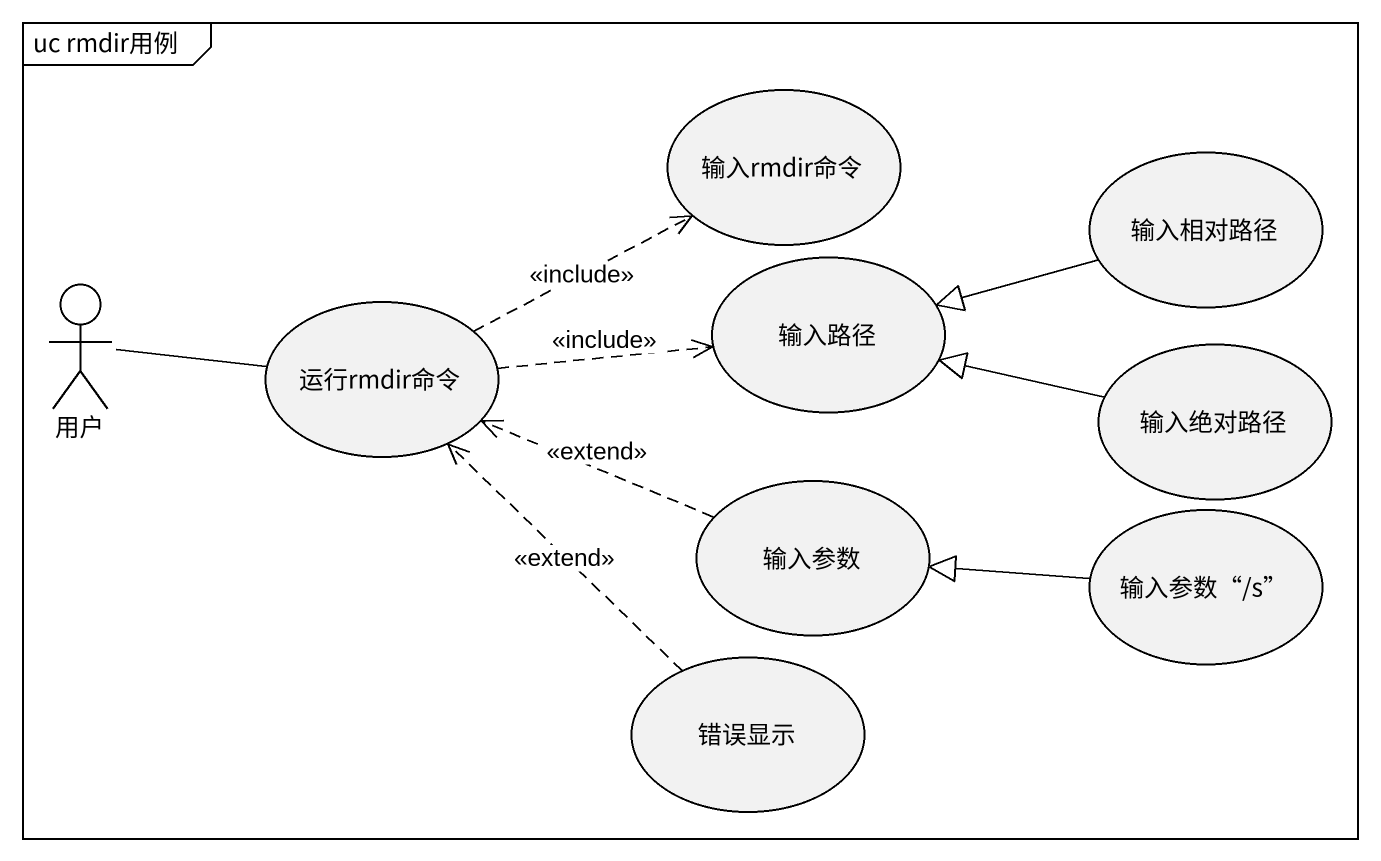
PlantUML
@startuml
mainframe uc rmdir用例
usecase 输入rmdir命令
usecase 输入相对路径
actor 用户
usecase 运行rmdir命令
usecase 输入路径
usecase 输入绝对路径
usecase 输入参数
usecase "输入参数“/s”" as 输入参数_s
usecase 错误显示
输入相对路径 -left-|> 输入路径
用户 -right- 运行rmdir命令
运行rmdir命令 .right.> 输入rmdir命令 : <<include>>
运行rmdir命令 .right.> 输入路径 : <<include>>
输入绝对路径 -left-|> 输入路径
输入参数 .left.> 运行rmdir命令 : <<extend>>
输入参数_s -left-|> 输入参数
错误显示 .up.> 运行rmdir命令 : <<extend>>
@enduml
